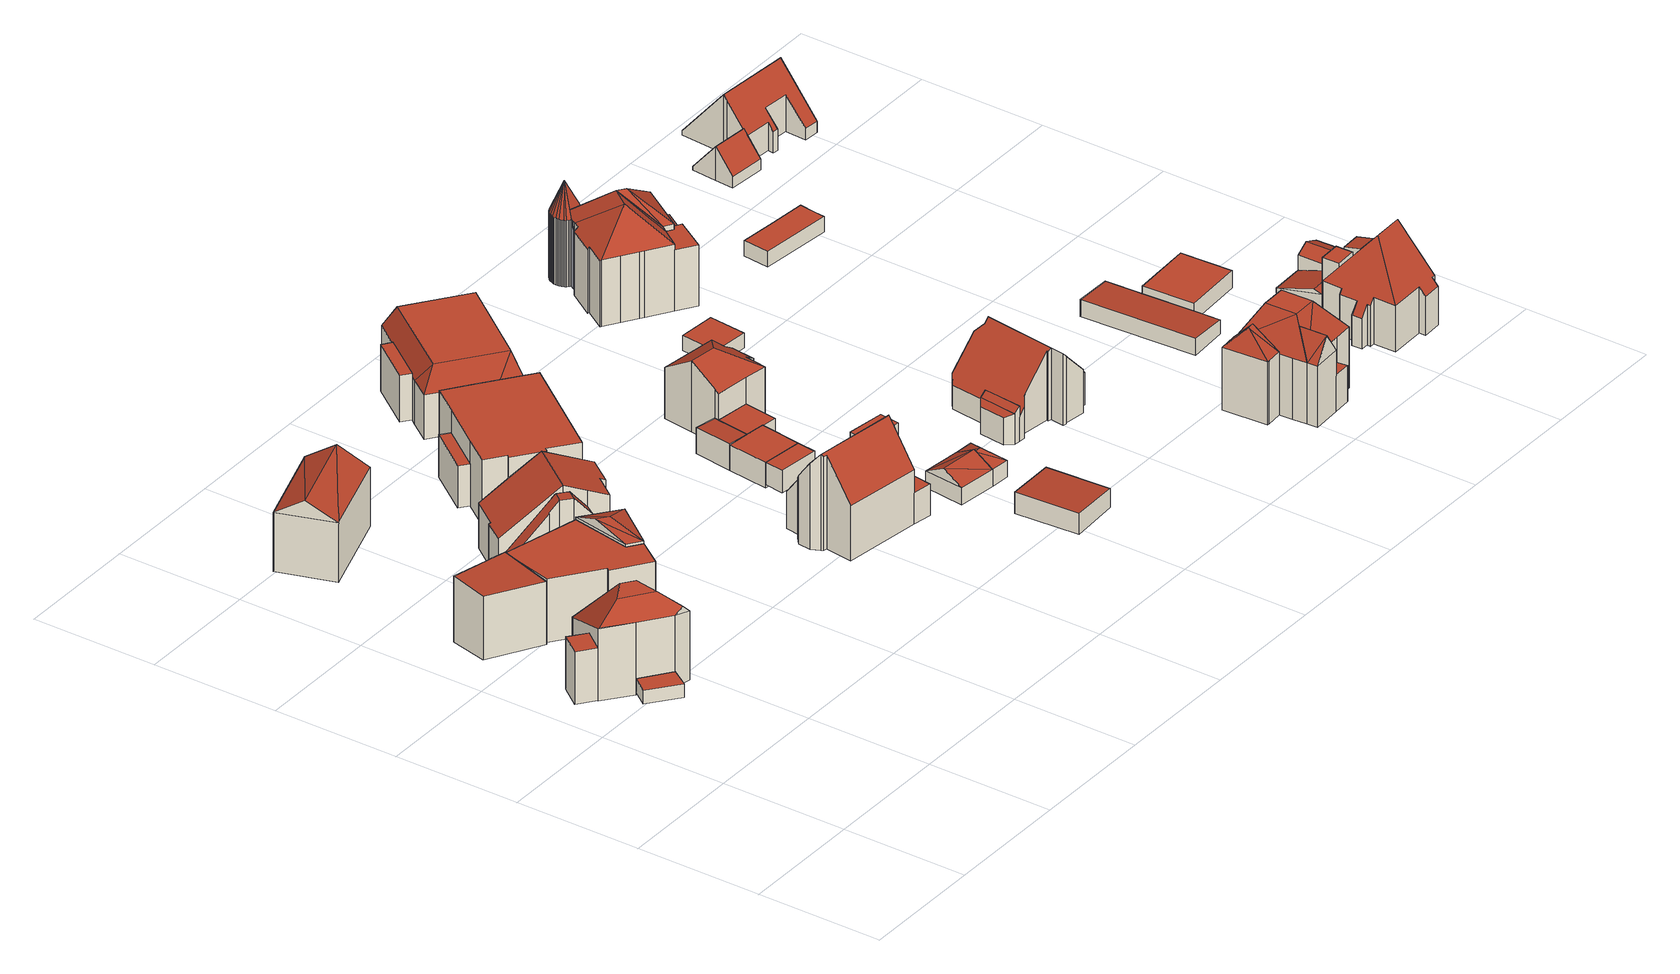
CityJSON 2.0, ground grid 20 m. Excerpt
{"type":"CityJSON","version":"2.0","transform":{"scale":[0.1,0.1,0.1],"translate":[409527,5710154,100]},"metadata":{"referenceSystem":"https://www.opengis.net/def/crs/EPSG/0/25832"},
"CityObjects":{
"building1":{"type":"Building","attributes":{"Gemeindeschluessel":"05978036","Geometrietyp2DReferenz":"3000","function":"31001_2460","roofType":"1000","measuredHeight":2.14},"geometry":[{"type":"MultiSurface","lod":"2","boundaries":[[[0,1,2,3]],[[1,4,5,2]],[[4,6,7,5]],[[6,0,3,7]],[[6,4,1,0]],[[3,2,5,7]]],"semantics":{"surfaces":[{"type":"WallSurface"},{"type":"RoofSurface"},{"type":"GroundSurface"}],"values":[0,0,0,0,1,2]}}]},
"building2":{"type":"Building","attributes":{"Gemeindeschluessel":"05978036","Geometrietyp2DReferenz":"3000","function":"31001_1000"},"children":["building2-1","building2-2"]},
"building2-1":{"type":"BuildingPart","attributes":{"roofType":"5000","measuredHeight":14.61},"parents":["building2"],"geometry":[{"type":"MultiSurface","lod":"2","boundaries":[[[8,9,10,11]],[[9,12,13,10]],[[12,14,15,13]],[[16,17,18,19]],[[17,20,21,18]],[[20,22,23,21]],[[22,24,25,23]],[[24,26,27,25]],[[26,28,29,27]],[[28,30,31,29]],[[30,32,33,31]],[[32,8,11,33]],[[9,34,35,36,37,12]],[[38,39,16,14,37,36]],[[40,41,26,24,22,20,17,39,38]],[[30,28,41,40,35,34,8,32]],[[35,40,38,36]],[[28,26,41]],[[9,8,34]],[[14,12,37]],[[17,16,39]],[[11,10,13,15,42,43,19,18,21,23,25,27,29,31,33]],[[16,19,43,44,45,42,15,14]],[[44,43,42,45]]],"semantics":{"surfaces":[{"type":"WallSurface"},{"type":"RoofSurface"},{"type":"GroundSurface"},{"type":"ClosureSurface"}],"values":[0,0,0,0,0,0,0,0,0,0,0,0,1,1,1,1,1,0,0,0,0,2,0,3]}}]},
"building2-2":{"type":"BuildingPart","attributes":{"roofType":"1000","measuredHeight":8.32},"parents":["building2"],"geometry":[{"type":"MultiSurface","lod":"2","boundaries":[[[46,47,48,49]],[[47,44,43,48]],[[45,46,49,42]],[[45,44,47,46]],[[49,48,43,42]],[[42,43,44,45]]],"semantics":{"surfaces":[{"type":"WallSurface"},{"type":"RoofSurface"},{"type":"GroundSurface"},{"type":"ClosureSurface"}],"values":[0,0,0,1,2,3]}}]},
"building3":{"type":"Building","attributes":{"Gemeindeschluessel":"05978036","Geometrietyp2DReferenz":"3000","function":"31001_2000","roofType":"2100","measuredHeight":10.7},"geometry":[{"type":"MultiSurface","lod":"2","boundaries":[[[50,51,52,53]],[[51,54,55,52]],[[54,56,57,55]],[[56,58,59,57]],[[58,60,61,59]],[[60,50,53,61]],[[60,58,56,54,51,50]],[[53,52,55,57,59,61]]],"semantics":{"surfaces":[{"type":"WallSurface"},{"type":"RoofSurface"},{"type":"GroundSurface"}],"values":[0,0,0,0,0,0,1,2]}}]},
"building4":{"type":"Building","attributes":{"Gemeindeschluessel":"05978036","Geometrietyp2DReferenz":"3000","function":"31001_1100","roofType":"1000","measuredHeight":10.21},"geometry":[{"type":"MultiSurface","lod":"2","boundaries":[[[62,63,64,65]],[[63,66,67,64]],[[66,68,69,67]],[[68,70,71,69]],[[70,72,73,71]],[[72,74,75,73]],[[74,76,77,75]],[[76,62,65,77]],[[76,74,72,70,68,66,63,62]],[[65,64,67,69,71,73,75,77]]],"semantics":{"surfaces":[{"type":"WallSurface"},{"type":"RoofSurface"},{"type":"GroundSurface"}],"values":[0,0,0,0,0,0,0,0,1,2]}}]},
"building5":{"type":"Building","attributes":{"Gemeindeschluessel":"05978036","Geometrietyp2DReferenz":"3000","function":"31001_1100","roofType":"5000","measuredHeight":12.04},"geometry":[{"type":"MultiSurface","lod":"2","boundaries":[[[78,79,80,81]],[[79,82,83,80]],[[82,84,85,83]],[[84,78,81,85]],[[82,79,86]],[[78,84,87]],[[78,86,79]],[[86,78,87]],[[87,82,86]],[[82,87,84]],[[81,80,83,85]]],"semantics":{"surfaces":[{"type":"WallSurface"},{"type":"RoofSurface"},{"type":"GroundSurface"}],"values":[0,0,0,0,1,0,1,1,1,1,2]}}]},
"building6":{"type":"Building","attributes":{"Gemeindeschluessel":"05978036","Geometrietyp2DReferenz":"3000","function":"31001_1000","roofType":"5000","measuredHeight":12.31},"geometry":[{"type":"MultiSurface","lod":"2","boundaries":[[[88,89,90,91]],[[89,92,93,90]],[[92,94,95,93]],[[94,96,97,95]],[[96,88,91,97]],[[98,94,92]],[[98,96,94]],[[96,98,99]],[[89,99,98]],[[99,89,88]],[[88,96,99]],[[92,89,98]],[[91,90,93,95,97]]],"semantics":{"surfaces":[{"type":"WallSurface"},{"type":"RoofSurface"},{"type":"GroundSurface"}],"values":[0,0,0,0,0,1,1,1,1,1,0,0,2]}}]},
"building7":{"type":"Building","attributes":{"Gemeindeschluessel":"05978036","Geometrietyp2DReferenz":"3000","function":"31001_1000"},"children":["building7-1","building7-2"]},
"building7-1":{"type":"BuildingPart","attributes":{"roofType":"3100","measuredHeight":13.82},"parents":["building7"],"geometry":[{"type":"MultiSurface","lod":"2","boundaries":[[[100,101,102,103]],[[101,104,105,102]],[[104,106,107,105]],[[106,108,109,107]],[[108,110,111,109]],[[110,112,113,111]],[[112,114,115,113]],[[114,116,117,118,115]],[[119,120,121,122,123]],[[120,100,103,121]],[[124,116,114,112,110,108,106]],[[106,104,101,100,120,119,124]],[[103,102,105,107,109,111,113,115,118,125,126,127,122,121]],[[128,129,117,116,124]],[[126,125,129,128]],[[125,118,117,129]],[[119,123,130,128,124]],[[123,122,127,130]],[[130,127,126,128]]],"semantics":{"surfaces":[{"type":"WallSurface"},{"type":"RoofSurface"},{"type":"GroundSurface"},{"type":"ClosureSurface"}],"values":[0,0,0,0,0,0,0,0,0,0,1,1,2,0,3,3,0,3,3]}}]},
"building7-2":{"type":"BuildingPart","attributes":{"roofType":"9999","measuredHeight":12.79},"parents":["building7"],"geometry":[{"type":"MultiSurface","lod":"2","boundaries":[[[117,131,132,118]],[[131,133,134,132]],[[133,135,136,134]],[[135,137,138,136]],[[137,139,140,138]],[[139,141,142,140]],[[141,123,122,142]],[[133,131,117,129]],[[130,123,141,139,137,135]],[[129,128,130,135,133]],[[118,132,134,136,138,140,142,122,127,126,125]],[[127,122,123,130]],[[129,125,126,128]],[[128,126,127,130]],[[125,129,117,118]]],"semantics":{"surfaces":[{"type":"WallSurface"},{"type":"RoofSurface"},{"type":"GroundSurface"},{"type":"ClosureSurface"}],"values":[0,0,0,0,0,0,0,1,1,1,2,3,3,3,3]}}]},
"building8":{"type":"Building","attributes":{"Gemeindeschluessel":"05978036","Geometrietyp2DReferenz":"3000","function":"31001_1000"},"children":["building8-1","building8-2"]},
"building8-1":{"type":"BuildingPart","attributes":{"roofType":"1000","measuredHeight":10.52},"parents":["building8"],"geometry":[{"type":"MultiSurface","lod":"2","boundaries":[[[143,144,145,146,147]],[[144,148,149,145]],[[148,150,151,149]],[[150,152,153,151]],[[152,154,155,153]],[[154,156,157,155]],[[156,158,159,157]],[[158,160,161,159]],[[160,162,163,161]],[[162,164,165,166,163]],[[162,160,158,156,154,152,150,148,144,143,164]],[[166,146,145,149,151,153,155,157,159,161,163]],[[147,165,164,143]],[[147,146,166,165]]],"semantics":{"surfaces":[{"type":"WallSurface"},{"type":"RoofSurface"},{"type":"GroundSurface"},{"type":"ClosureSurface"}],"values":[0,0,0,0,0,0,0,0,0,0,1,2,0,3]}}]},
"building8-2":{"type":"BuildingPart","attributes":{"roofType":"1000","measuredHeight":6.79},"parents":["building8"],"geometry":[{"type":"MultiSurface","lod":"2","boundaries":[[[167,168,169,170]],[[168,147,146,169]],[[165,167,170,166]],[[165,147,168,167]],[[170,169,146,166]],[[166,146,147,165]]],"semantics":{"surfaces":[{"type":"WallSurface"},{"type":"RoofSurface"},{"type":"GroundSurface"},{"type":"ClosureSurface"}],"values":[0,0,0,1,2,3]}}]},
"building9":{"type":"Building","attributes":{"Gemeindeschluessel":"05978036","Geometrietyp2DReferenz":"3000","function":"31001_1000"},"children":["building9-1","building9-2"]},
"building9-1":{"type":"BuildingPart","attributes":{"roofType":"1000","measuredHeight":5.03},"parents":["building9"],"geometry":[{"type":"MultiSurface","lod":"2","boundaries":[[[171,172,173,174]],[[172,175,176,173]],[[175,177,178,176]],[[177,175,172,171,179]],[[174,173,176,178,180]],[[174,180,179,171]],[[180,178,177,179]]],"semantics":{"surfaces":[{"type":"WallSurface"},{"type":"RoofSurface"},{"type":"GroundSurface"},{"type":"ClosureSurface"}],"values":[0,0,0,1,2,3,3]}}]},
"building9-2":{"type":"BuildingPart","attributes":{"roofType":"3100","measuredHeight":15.46},"parents":["building9"],"geometry":[{"type":"MultiSurface","lod":"2","boundaries":[[[181,182,183,184]],[[182,185,186,183]],[[185,187,188,186]],[[187,189,190,188]],[[189,191,192,190]],[[191,193,194,192]],[[193,195,196,194]],[[195,197,198,196]],[[197,199,171,174,198]],[[200,201,202,178,177]],[[201,181,184,202]],[[203,199,197,195,193,191,189,187,185]],[[185,182,181,201,200,203]],[[184,183,186,188,190,192,194,196,198,174,180,178,202]],[[179,171,199,203]],[[180,174,171,179]],[[200,177,179,203]],[[180,179,177,178]]],"semantics":{"surfaces":[{"type":"WallSurface"},{"type":"RoofSurface"},{"type":"GroundSurface"},{"type":"ClosureSurface"}],"values":[0,0,0,0,0,0,0,0,0,0,0,1,1,2,0,3,0,3]}}]},
"building10":{"type":"Building","attributes":{"Gemeindeschluessel":"05978036","Geometrietyp2DReferenz":"3000","function":"31001_2460","roofType":"1000","measuredHeight":3.65},"geometry":[{"type":"MultiSurface","lod":"2","boundaries":[[[204,205,206,207]],[[205,208,209,206]],[[208,210,211,209]],[[210,204,207,211]],[[210,208,205,204]],[[207,206,209,211]]],"semantics":{"surfaces":[{"type":"WallSurface"},{"type":"RoofSurface"},{"type":"GroundSurface"}],"values":[0,0,0,0,1,2]}}]},
"building11":{"type":"Building","attributes":{"Gemeindeschluessel":"05978036","Geometrietyp2DReferenz":"3000","function":"31001_2460","roofType":"2100","measuredHeight":3.46},"geometry":[{"type":"MultiSurface","lod":"2","boundaries":[[[212,213,214,215]],[[213,216,217,214]],[[216,218,219,217]],[[218,212,215,219]],[[218,216,213,212]],[[215,214,217,219]]],"semantics":{"surfaces":[{"type":"WallSurface"},{"type":"RoofSurface"},{"type":"GroundSurface"}],"values":[0,0,0,0,1,2]}}]},
"building12":{"type":"Building","attributes":{"Gemeindeschluessel":"05978036","Geometrietyp2DReferenz":"3000","function":"31001_2460","roofType":"3100","measuredHeight":4.51},"geometry":[{"type":"MultiSurface","lod":"2","boundaries":[[[220,221,222,223]],[[221,224,225,222]],[[224,226,227,225]],[[226,220,223,227]],[[224,221,228]],[[220,226,229]],[[228,220,229]],[[220,228,221]],[[224,229,226]],[[229,224,228]],[[223,222,225,227]]],"semantics":{"surfaces":[{"type":"WallSurface"},{"type":"RoofSurface"},{"type":"GroundSurface"}],"values":[0,0,0,0,0,0,1,1,1,1,2]}}]},
"building13":{"type":"Building","attributes":{"Gemeindeschluessel":"05978036","Geometrietyp2DReferenz":"3000","function":"31001_2460","roofType":"5000","measuredHeight":4.18},"geometry":[{"type":"MultiSurface","lod":"2","boundaries":[[[226,230,231,227]],[[230,232,233,231]],[[232,220,223,233]],[[220,226,227,223]],[[232,230,234]],[[226,220,235]],[[226,234,230]],[[234,226,235]],[[235,232,234]],[[232,235,220]],[[227,231,233,223]]],"semantics":{"surfaces":[{"type":"WallSurface"},{"type":"RoofSurface"},{"type":"GroundSurface"}],"values":[0,0,0,0,1,0,1,1,1,1,2]}}]},
"building14":{"type":"Building","attributes":{"Gemeindeschluessel":"05978036","Geometrietyp2DReferenz":"3000","function":"31001_1000"},"children":["building14-1","building14-2","building14-3","building14-4"]},
"building14-1":{"type":"BuildingPart","attributes":{"roofType":"1000","measuredHeight":4.06},"parents":["building14"],"geometry":[{"type":"MultiSurface","lod":"2","boundaries":[[[236,237,238,239]],[[237,240,241,238]],[[242,243,240,237,236]],[[239,238,241,244,245]],[[244,241,240,243]],[[245,244,243,242]],[[239,245,242,236]]],"semantics":{"surfaces":[{"type":"WallSurface"},{"type":"RoofSurface"},{"type":"GroundSurface"},{"type":"ClosureSurface"}],"values":[0,0,1,2,3,3,3]}}]},
"building14-2":{"type":"BuildingPart","attributes":{"roofType":"2100","measuredHeight":4.26},"parents":["building14"],"geometry":[{"type":"MultiSurface","lod":"2","boundaries":[[[246,247,248,249,250]],[[247,251,252,248]],[[251,247,246,253,243,242]],[[244,249,248,252,245]],[[250,253,246]],[[244,243,253,250,249]],[[243,244,245,242]],[[245,252,251,242]]],"semantics":{"surfaces":[{"type":"WallSurface"},{"type":"RoofSurface"},{"type":"GroundSurface"},{"type":"ClosureSurface"}],"values":[0,0,1,2,0,3,3,3]}}]},
"building14-3":{"type":"BuildingPart","attributes":{"roofType":"1000","measuredHeight":4.12},"parents":["building14"],"geometry":[{"type":"MultiSurface","lod":"2","boundaries":[[[205,250,249,254]],[[255,208,256,241,240]],[[208,205,254,256]],[[208,255,253,250,205]],[[254,249,244,241,256]],[[240,243,253,255]],[[240,241,244,243]],[[244,249,250,253,243]]],"semantics":{"surfaces":[{"type":"WallSurface"},{"type":"RoofSurface"},{"type":"GroundSurface"},{"type":"ClosureSurface"}],"values":[0,0,0,1,2,0,3,3]}}]},
"building14-4":{"type":"BuildingPart","attributes":{"roofType":"5000","measuredHeight":11.43},"parents":["building14"],"geometry":[{"type":"MultiSurface","lod":"2","boundaries":[[[257,258,259,252,251]],[[258,260,261,259]],[[260,262,263,261]],[[262,264,265,263]],[[264,266,267,265]],[[266,268,269,267]],[[268,270,271,269]],[[270,272,273,271]],[[272,274,236,239,273]],[[272,270,268,266,264,262,275]],[[262,260,258,275]],[[258,257,276,274,272,275]],[[252,259,261,263,265,267,269,271,273,239,245]],[[236,274,276,242]],[[242,245,239,236]],[[251,242,276,257]],[[245,242,251,252]]],"semantics":{"surfaces":[{"type":"WallSurface"},{"type":"RoofSurface"},{"type":"GroundSurface"},{"type":"ClosureSurface"}],"values":[0,0,0,0,0,0,0,0,0,1,1,1,2,0,3,0,3]}}]},
"building15":{"type":"Building","attributes":{"Gemeindeschluessel":"05978036","Geometrietyp2DReferenz":"3000","function":"31001_1000"},"children":["building15-1","building15-2"]},
"building15-1":{"type":"BuildingPart","attributes":{"roofType":"9999","measuredHeight":11.06},"parents":["building15"],"geometry":[{"type":"MultiSurface","lod":"2","boundaries":[[[277,278,279,280]],[[278,281,282,279]],[[283,284,285,286]],[[284,287,288,285]],[[287,289,290,288]],[[289,291,292,290]],[[291,293,294,292]],[[293,295,296,294]],[[295,297,298,296]],[[297,299,300,298]],[[299,301,302,300]],[[301,303,304,302]],[[303,305,306,304]],[[305,277,280,306]],[[284,283,281,278,307,308]],[[278,277,307]],[[291,289,287,284,308,309]],[[297,295,293,291,309]],[[299,297,309,310]],[[301,299,310]],[[277,305,303,310,307]],[[303,301,310]],[[310,309,308,307]],[[280,279,282,286,285,288,290,292,294,296,298,300,302,304,306]],[[283,286,282,281]]],"semantics":{"surfaces":[{"type":"WallSurface"},{"type":"RoofSurface"},{"type":"GroundSurface"},{"type":"ClosureSurface"}],"values":[0,0,0,0,0,0,0,0,0,0,0,0,0,0,1,1,1,1,1,1,1,1,1,2,3]}}]},
"building15-2":{"type":"BuildingPart","attributes":{"roofType":"1000","measuredHeight":7.56},"parents":["building15"],"geometry":[{"type":"MultiSurface","lod":"2","boundaries":[[[311,312,313,314]],[[312,315,283,286,313]],[[316,311,314,282,281]],[[316,315,312,311]],[[314,313,286,282]],[[281,283,315,316]],[[281,282,286,283]]],"semantics":{"surfaces":[{"type":"WallSurface"},{"type":"RoofSurface"},{"type":"GroundSurface"},{"type":"ClosureSurface"}],"values":[0,0,0,1,2,0,3]}}]},
"building16":{"type":"Building","attributes":{"Gemeindeschluessel":"05978036","Geometrietyp2DReferenz":"3000","function":"31001_2460","roofType":"9999","measuredHeight":3},"geometry":[{"type":"MultiSurface","lod":"2","boundaries":[[[317,318,319,320,321,322]],[[322,321,323,324]],[[321,320,325,323]],[[320,319,326,325]],[[319,318,327,326]],[[318,317,328,327]],[[317,322,324,328]],[[324,323,325,326,327,328]]],"semantics":{"surfaces":[{"type":"RoofSurface"},{"type":"WallSurface"},{"type":"GroundSurface"}],"values":[0,1,1,1,1,1,1,2]}}]},
"building17":{"type":"Building","attributes":{"Gemeindeschluessel":"05978036","Geometrietyp2DReferenz":"3000","function":"31001_1000"},"children":["building17-1","building17-2","building17-3"]},
"building17-1":{"type":"BuildingPart","attributes":{"roofType":"3100","measuredHeight":11.51},"parents":["building17"],"geometry":[{"type":"MultiSurface","lod":"2","boundaries":[[[329,330,331,332]],[[330,333,334,331]],[[335,336,337,338]],[[336,339,340,337]],[[339,341,342,340]],[[341,343,344,342]],[[343,345,346,344]],[[345,347,348,346]],[[347,349,350,348]],[[349,351,352,350]],[[351,353,354,352]],[[353,355,356,354]],[[355,357,358,356]],[[357,359,360,358]],[[359,361,362,360]],[[361,363,364,362]],[[363,365,366,364]],[[365,367,368,366]],[[367,369,370,368]],[[369,371,372,370]],[[371,373,374,372]],[[373,375,376,374]],[[375,377,378,376]],[[377,379,380,378]],[[379,381,382,380]],[[381,383,384,382]],[[383,385,386,384]],[[385,329,332,386]],[[381,379,377,375,373,371,369,367,365,363,361,359,357,355,353,351,349,347,345]],[[345,343,341,339,336,335,333,330,329,385,383,381]],[[332,331,334,338,337,340,342,344,346,348,350,352,354,356,358,360,362,364,366,368,370,372,374,376,378,380,382,384,386]],[[335,338,334,333]]],"semantics":{"surfaces":[{"type":"WallSurface"},{"type":"RoofSurface"},{"type":"GroundSurface"},{"type":"ClosureSurface"}],"values":[0,0,0,0,0,0,0,0,0,0,0,0,0,0,0,0,0,0,0,0,0,0,0,0,0,0,0,0,1,1,2,3]}}]},
"building17-2":{"type":"BuildingPart","attributes":{"roofType":"2100","measuredHeight":4.91},"parents":["building17"],"geometry":[{"type":"MultiSurface","lod":"2","boundaries":[[[387,388,389,390]],[[387,391,392,388]],[[391,393,394,392]],[[393,391,387,390]],[[389,388,392,394]],[[390,389,394,393]]],"semantics":{"surfaces":[{"type":"WallSurface"},{"type":"RoofSurface"},{"type":"GroundSurface"},{"type":"ClosureSurface"}],"values":[0,0,0,1,2,3]}}]},
"building17-3":{"type":"BuildingPart","attributes":{"roofType":"2100","measuredHeight":5.61},"parents":["building17"],"geometry":[{"type":"MultiSurface","lod":"2","boundaries":[[[395,390,389,334,333]],[[393,396,335,338,394]],[[396,393,390,395]],[[334,389,394,338]],[[393,394,389,390]],[[333,335,396,395]],[[333,334,338,335]]],"semantics":{"surfaces":[{"type":"WallSurface"},{"type":"RoofSurface"},{"type":"GroundSurface"},{"type":"ClosureSurface"}],"values":[0,0,1,2,3,0,3]}}]},
"building18":{"type":"Building","attributes":{"Gemeindeschluessel":"05978036","Geometrietyp2DReferenz":"3000","function":"31001_2460","roofType":"1000","measuredHeight":2.39},"geometry":[{"type":"MultiSurface","lod":"2","boundaries":[[[397,398,399,400]],[[398,401,402,399]],[[401,403,404,402]],[[403,397,400,404]],[[403,401,398,397]],[[400,399,402,404]]],"semantics":{"surfaces":[{"type":"WallSurface"},{"type":"RoofSurface"},{"type":"GroundSurface"}],"values":[0,0,0,0,1,2]}}]},
"building19":{"type":"Building","attributes":{"Gemeindeschluessel":"05978036","Geometrietyp2DReferenz":"3000","function":"31001_1000","roofType":"5000","measuredHeight":13.23},"geometry":[{"type":"MultiSurface","lod":"2","boundaries":[[[405,406,407,408]],[[406,409,410,407]],[[409,411,412,410]],[[411,413,414,412]],[[413,405,408,414]],[[409,415,411]],[[415,405,416]],[[409,406,405,415]],[[413,415,416]],[[415,413,411]],[[413,416,405]],[[408,407,410,412,414]]],"semantics":{"surfaces":[{"type":"WallSurface"},{"type":"RoofSurface"},{"type":"GroundSurface"}],"values":[0,0,0,0,0,1,1,1,1,1,0,2]}}]},
"building20":{"type":"Building","attributes":{"Gemeindeschluessel":"05978036","Geometrietyp2DReferenz":"3000","function":"31001_1000"},"children":["building20-1","building20-2","building20-3"]},
"building20-1":{"type":"BuildingPart","attributes":{"roofType":"1000","measuredHeight":5.8},"parents":["building20"],"geometry":[{"type":"MultiSurface","lod":"2","boundaries":[[[417,418,419,420]],[[418,421,422,419]],[[423,421,418,417]],[[420,419,422,424]],[[424,422,421,423]],[[420,424,423,417]]],"semantics":{"surfaces":[{"type":"WallSurface"},{"type":"RoofSurface"},{"type":"GroundSurface"},{"type":"ClosureSurface"}],"values":[0,0,1,2,3,3]}}]},
"building20-2":{"type":"BuildingPart","attributes":{"roofType":"5000","measuredHeight":13.59},"parents":["building20"],"geometry":[{"type":"MultiSurface","lod":"2","boundaries":[[[425,426,427,422,421]],[[426,428,429,427]],[[430,428,431]],[[428,432,431]],[[432,428,426]],[[431,425,430]],[[425,431,432]],[[425,432,426]],[[429,424,422,427]],[[428,430,423,424,429]],[[421,423,430,425]],[[421,422,424,423]]],"semantics":{"surfaces":[{"type":"WallSurface"},{"type":"RoofSurface"},{"type":"GroundSurface"},{"type":"ClosureSurface"}],"values":[0,0,1,1,1,1,1,0,2,3,0,3]}}]},
"building20-3":{"type":"BuildingPart","attributes":{"roofType":"9999","measuredHeight":14.83},"parents":["building20"],"geometry":[{"type":"MultiSurface","lod":"2","boundaries":[[[433,434,435,436]],[[434,437,417,420,435]],[[428,438,439,429]],[[438,440,408,439]],[[440,441,414,408]],[[441,442,443,414]],[[442,433,436,443]],[[444,442,445]],[[442,444,434,433]],[[428,444,446]],[[444,428,430,437,434]],[[441,446,447]],[[441,440,438,428,446]],[[442,447,445]],[[447,442,441]],[[447,446,444,445]],[[436,435,420,424,429,439,408,414,443]],[[423,417,437,430]],[[424,420,417,423]],[[429,424,423,430,428]]],"semantics":{"surfaces":[{"type":"WallSurface"},{"type":"RoofSurface"},{"type":"GroundSurface"},{"type":"ClosureSurface"}],"values":[0,0,0,0,0,0,0,1,1,1,1,1,1,1,1,1,2,0,3,3]}}]},
"building21":{"type":"Building","attributes":{"Gemeindeschluessel":"05978036","Geometrietyp2DReferenz":"3000","function":"31001_1100"},"children":["building21-1","building21-2","building21-3","building21-4","building21-5","building21-6"]},
"building21-1":{"type":"BuildingPart","attributes":{"roofType":"1000","measuredHeight":5.17},"parents":["building21"],"geometry":[{"type":"MultiSurface","lod":"2","boundaries":[[[448,449,450,451]],[[449,448,452,453]],[[454,455,451,450]],[[455,454,453,452]],[[451,455,452,448]],[[454,450,449,453]]],"semantics":{"surfaces":[{"type":"WallSurface"},{"type":"RoofSurface"},{"type":"GroundSurface"},{"type":"ClosureSurface"}],"values":[0,1,2,3,3,3]}}]},
"building21-2":{"type":"BuildingPart","attributes":{"roofType":"1000","measuredHeight":6.38},"parents":["building21"],"geometry":[{"type":"MultiSurface","lod":"2","boundaries":[[[456,457,458,459]],[[457,460,461,458]],[[460,462,463,461]],[[462,464,465,463]],[[464,466,448,451,465]],[[466,464,462,460,457,456,467,468]],[[455,469,459,458,461,463,465,451]],[[469,455,452,468,467]],[[459,469,467,456]],[[452,448,466,468]],[[452,455,451,448]]],"semantics":{"surfaces":[{"type":"WallSurface"},{"type":"RoofSurface"},{"type":"GroundSurface"},{"type":"ClosureSurface"}],"values":[0,0,0,0,0,1,2,3,3,0,3]}}]},
"building21-3":{"type":"BuildingPart","attributes":{"roofType":"4000","measuredHeight":15.6},"parents":["building21"],"geometry":[{"type":"MultiSurface","lod":"2","boundaries":[[[470,471,472,473]],[[471,474,475,472]],[[474,476,477,475]],[[476,478,479,477]],[[478,480,481,479]],[[480,482,483,481]],[[482,484,485,483]],[[484,486,487,485]],[[486,488,489,487]],[[488,490,491,489]],[[490,492,493,491]],[[492,494,495,493]],[[494,496,497,495]],[[496,498,499,497]],[[498,500,501,499]],[[500,502,503,501]],[[502,504,505,503]],[[504,506,507,505]],[[506,508,509,507]],[[508,510,511,509]],[[510,512,513,511]],[[512,514,515,513]],[[514,516,517,515]],[[516,518,519,517]],[[518,520,521,519]],[[520,522,523,521]],[[522,524,525,523]],[[524,526,527,525]],[[526,528,529,527]],[[528,530,531,529]],[[530,532,533,531]],[[532,534,535,533]],[[534,536,537,535]],[[536,538,539,537]],[[538,540,541,539]],[[540,542,543,541]],[[542,544,545,543]],[[544,546,547,545]],[[546,548,549,547]],[[548,550,551,549]],[[550,552,553,551]],[[552,554,555,553]],[[554,556,458,555]],[[556,557,459,458]],[[558,559,560,561]],[[559,562,563,560]],[[562,564,565,563]],[[564,566,567,565]],[[566,568,569,567]],[[568,470,473,569]],[[474,471,470,568,570]],[[478,476,474,570]],[[484,482,480,478,570]],[[488,486,484,570]],[[492,490,488,570]],[[498,496,494,492,570]],[[502,500,498,570]],[[508,506,504,502,570]],[[512,510,508,570]],[[516,514,512,570]],[[522,520,518,516,570]],[[526,524,522,570]],[[530,528,526,570]],[[534,532,530,570]],[[536,534,570]],[[540,538,536,570]],[[546,544,542,540,570]],[[550,548,546,570]],[[554,571,557,556,554,552,550,570]],[[572,554,570]],[[558,572,570]],[[564,562,559,558,573,558,570]],[[568,566,564,570]],[[473,472,475,477,479,481,483,485,487,489,491,493,495,497,499,501,503,505,507,509,511,513,515,517,519,521,523,525,527,529,531,533,535,537,539,541,543,545,547,549,551,553,555,458,459,555,574,561,575,561,560,563,565,567,569]],[[459,557,571]],[[555,459,571,554]],[[554,572,574,555]],[[561,574,572,558]],[[558,573,575,561]]],"semantics":{"surfaces":[{"type":"WallSurface"},{"type":"RoofSurface"},{"type":"GroundSurface"},{"type":"ClosureSurface"}],"values":[0,0,0,0,0,0,0,0,0,0,0,0,0,0,0,0,0,0,0,0,0,0,0,0,0,0,0,0,0,0,0,0,0,0,0,0,0,0,0,0,0,0,0,0,0,0,0,0,0,0,1,1,1,1,1,1,1,1,1,1,1,1,1,1,1,1,1,1,1,1,1,1,1,2,0,3,3,3,3]}}]},
"building21-4":{"type":"BuildingPart","attributes":{"roofType":"1000","measuredHeight":9.78},"parents":["building21"],"geometry":[{"type":"MultiSurface","lod":"2","boundaries":[[[576,577,578,579]],[[580,576,579,450,449]],[[580,581,582,583,584,577,576]],[[579,578,585,586,587,454,450]],[[586,585,584,583]],[[585,578,577,584]],[[587,586,583,582]],[[587,582,581,453,454]],[[449,453,581,580]],[[449,450,454,453]]],"semantics":{"surfaces":[{"type":"WallSurface"},{"type":"RoofSurface"},{"type":"GroundSurface"},{"type":"ClosureSurface"}],"values":[0,0,1,2,3,3,3,3,0,3]}}]},
"building21-5":{"type":"BuildingPart","attributes":{"roofType":"3200","measuredHeight":15.67},"parents":["building21"],"geometry":[{"type":"MultiSurface","lod":"2","boundaries":[[[588,589,590,591]],[[589,592,593,590]],[[592,594,595,593]],[[594,596,573,575,595]],[[597,598,599,578,577]],[[598,600,601,599]],[[600,602,603,601]],[[602,604,605,603]],[[604,606,607,605]],[[606,608,609,607]],[[608,588,591,609]],[[604,602,600,598,597,610]],[[611,572,612]],[[613,611,612]],[[597,613,612,610]],[[572,596,594,610,612]],[[594,592,589,588,608,606,604,610]],[[591,590,593,595,575,561,574,586,585,578,599,601,603,605,607,609]],[[572,558,573,596]],[[572,574,561,558]],[[558,561,575,573]],[[572,611,583,586,574]],[[613,584,583,611]],[[584,585,586,583]],[[577,584,613,597]],[[585,584,577,578]]],"semantics":{"surfaces":[{"type":"WallSurface"},{"type":"RoofSurface"},{"type":"GroundSurface"},{"type":"ClosureSurface"}],"values":[0,0,0,0,0,0,0,0,0,0,0,1,1,1,1,1,1,2,0,3,3,3,0,3,0,3]}}]},
"building21-6":{"type":"BuildingPart","attributes":{"roofType":"3200","measuredHeight":15.67},"parents":["building21"],"geometry":[{"type":"MultiSurface","lod":"2","boundaries":[[[614,615,616]],[[572,611,612]],[[615,612,616]],[[612,615,554,572]],[[611,616,612]],[[616,611,614]],[[574,555,459,469,455,454,587,586]],[[571,554,615,467,456]],[[467,469,459,571,456]],[[459,555,554,571]],[[555,574,572,554]],[[453,452,468,467,615,614,582,581]],[[454,455,452,453]],[[455,469,467,468,452]],[[582,587,454,453,581]],[[583,582,614,611]],[[583,586,587,582]],[[611,572,574,586,583]]],"semantics":{"surfaces":[{"type":"RoofSurface"},{"type":"GroundSurface"},{"type":"WallSurface"},{"type":"ClosureSurface"}],"values":[0,0,0,0,0,0,1,2,3,3,3,2,3,3,3,2,3,3]}}]},
"building22":{"type":"Building","attributes":{"Gemeindeschluessel":"05978036","Geometrietyp2DReferenz":"3000","function":"31001_2460","roofType":"1000","measuredHeight":5.45},"geometry":[{"type":"MultiSurface","lod":"2","boundaries":[[[617,618,619,443]],[[618,620,621,619]],[[620,622,436,621]],[[622,617,443,436]],[[622,620,618,617]],[[443,619,621,436]]],"semantics":{"surfaces":[{"type":"WallSurface"},{"type":"RoofSurface"},{"type":"GroundSurface"}],"values":[0,0,0,0,1,2]}}]},
"building23":{"type":"Building","attributes":{"Gemeindeschluessel":"05978036","Geometrietyp2DReferenz":"3000","function":"31001_2460","roofType":"2100","measuredHeight":2.7},"geometry":[{"type":"MultiSurface","lod":"2","boundaries":[[[623,624,625,626]],[[624,627,628,625]],[[627,629,630,628]],[[629,631,632,630]],[[631,633,634,632]],[[633,623,626,634]],[[633,631,629,627,624,623]],[[626,625,628,630,632,634]]],"semantics":{"surfaces":[{"type":"WallSurface"},{"type":"RoofSurface"},{"type":"GroundSurface"}],"values":[0,0,0,0,0,0,1,2]}}]},
"building24":{"type":"Building","attributes":{"Gemeindeschluessel":"05978036","Geometrietyp2DReferenz":"3000","function":"31001_1000","roofType":"5000","measuredHeight":14.2},"geometry":[{"type":"MultiSurface","lod":"2","boundaries":[[[635,636,637,638]],[[636,639,640,637]],[[639,641,642,640]],[[641,643,644,642]],[[643,645,646,644]],[[645,647,648,646]],[[647,649,650,648]],[[649,651,652,650]],[[651,653,654,652]],[[653,655,656,654]],[[655,657,658,656]],[[657,659,660,658]],[[659,661,662,660]],[[661,663,664,662]],[[663,665,666,664]],[[665,667,668,666]],[[667,669,670,668]],[[669,671,672,670]],[[671,635,638,672]],[[667,665,663,661,659,657,655,653,651,649,673]],[[649,647,645,643,641,639,636,673]],[[636,635,671,669,667,673]],[[638,637,640,642,644,646,648,650,652,654,656,658,660,662,664,666,668,670,672]]],"semantics":{"surfaces":[{"type":"WallSurface"},{"type":"RoofSurface"},{"type":"GroundSurface"}],"values":[0,0,0,0,0,0,0,0,0,0,0,0,0,0,0,0,0,0,0,1,1,1,2]}}]},
"building25":{"type":"Building","attributes":{"Gemeindeschluessel":"05978036","Geometrietyp2DReferenz":"3000","function":"31001_2460","roofType":"1000","measuredHeight":2.47},"geometry":[{"type":"MultiSurface","lod":"2","boundaries":[[[674,675,676,677]],[[675,678,679,676]],[[678,680,681,679]],[[680,682,683,681]],[[682,684,685,683]],[[684,674,677,685]],[[684,682,680,678,675,674]],[[677,676,679,681,683,685]]],"semantics":{"surfaces":[{"type":"WallSurface"},{"type":"RoofSurface"},{"type":"GroundSurface"}],"values":[0,0,0,0,0,0,1,2]}}]},
"building26":{"type":"Building","attributes":{"Gemeindeschluessel":"05978036","Geometrietyp2DReferenz":"3000","function":"31001_2460","roofType":"1000","measuredHeight":2.73},"geometry":[{"type":"MultiSurface","lod":"2","boundaries":[[[686,687,688,689]],[[687,690,691,688]],[[690,692,693,691]],[[692,686,689,693]],[[692,690,687,686]],[[689,688,691,693]]],"semantics":{"surfaces":[{"type":"WallSurface"},{"type":"RoofSurface"},{"type":"GroundSurface"}],"values":[0,0,0,0,1,2]}}]},
"building27":{"type":"Building","attributes":{"Gemeindeschluessel":"05978036","Geometrietyp2DReferenz":"3000","function":"31001_9998","roofType":"1000","measuredHeight":7.45},"geometry":[{"type":"MultiSurface","lod":"2","boundaries":[[[694,695,696,697]],[[695,698,699,696]],[[698,700,701,699]],[[700,694,697,701]],[[700,698,695,694]],[[697,696,699,701]]],"semantics":{"surfaces":[{"type":"WallSurface"},{"type":"RoofSurface"},{"type":"GroundSurface"}],"values":[0,0,0,0,1,2]}}]},
"building28":{"type":"Building","attributes":{"Gemeindeschluessel":"05978036","Geometrietyp2DReferenz":"3000","function":"31001_9998","roofType":"5000","measuredHeight":2.71},"geometry":[{"type":"MultiSurface","lod":"2","boundaries":[[[702,703,704,705]],[[703,706,707,704]],[[706,708,709,707]],[[708,710,711,709]],[[710,702,705,711]],[[712,706,703,713]],[[710,708,712,713,702]],[[703,702,713]],[[708,706,712]],[[705,704,707,709,711]]],"semantics":{"surfaces":[{"type":"WallSurface"},{"type":"RoofSurface"},{"type":"GroundSurface"}],"values":[0,0,0,0,0,1,1,0,0,2]}}]},
"building29":{"type":"Building","attributes":{"Gemeindeschluessel":"05978036","Geometrietyp2DReferenz":"3000","function":"31001_9998","roofType":"2100","measuredHeight":6.79},"geometry":[{"type":"MultiSurface","lod":"2","boundaries":[[[714,715,716,717]],[[715,718,719,716]],[[718,720,721,719]],[[720,714,717,721]],[[720,718,715,714]],[[717,716,719,721]]],"semantics":{"surfaces":[{"type":"WallSurface"},{"type":"RoofSurface"},{"type":"GroundSurface"}],"values":[0,0,0,0,1,2]}}]},
"building30":{"type":"Building","attributes":{"Gemeindeschluessel":"05978036","Geometrietyp2DReferenz":"3000","function":"31001_1000","roofType":"5000","measuredHeight":3.78},"geometry":[{"type":"MultiSurface","lod":"2","boundaries":[[[722,723,724,725]],[[723,726,727,724]],[[726,728,729,727]],[[728,730,731,729]],[[730,732,733,731]],[[732,722,725,733]],[[722,734,735,736,723]],[[734,732,730,728,735]],[[726,736,735,728]],[[723,736,726]],[[732,734,722]],[[725,724,727,729,731,733]]],"semantics":{"surfaces":[{"type":"WallSurface"},{"type":"RoofSurface"},{"type":"GroundSurface"}],"values":[0,0,0,0,0,0,1,1,0,0,0,2]}}]},
"building31":{"type":"Building","attributes":{"Gemeindeschluessel":"05978036","Geometrietyp2DReferenz":"3000","function":"31001_1000"},"children":["building31-1","building31-2"]},
"building31-1":{"type":"BuildingPart","attributes":{"roofType":"3100","measuredHeight":9.44},"parents":["building31"],"geometry":[{"type":"MultiSurface","lod":"2","boundaries":[[[737,738,739,740]],[[738,741,742,739]],[[741,743,744,742]],[[743,745,746,744]],[[745,747,748,746]],[[747,749,750,748]],[[749,751,752,750]],[[751,753,754,752]],[[753,755,756,754]],[[755,757,758,756]],[[757,759,760,758]],[[759,761,762,760]],[[763,764,765]],[[763,766,767,764]],[[766,768,769,767]],[[768,770,771,769]],[[770,737,740,771]],[[766,763,772,773,761,759,757,755,753,751,749,747,745]],[[745,743,741,738,737,770,768,766]],[[740,739,742,744,746,748,750,752,754,756,758,760,762,774,764,767,769,771]],[[765,772,763]],[[764,774,773,772,765]],[[774,762,761,773]]],"semantics":{"surfaces":[{"type":"WallSurface"},{"type":"RoofSurface"},{"type":"GroundSurface"},{"type":"ClosureSurface"}],"values":[0,0,0,0,0,0,0,0,0,0,0,0,0,0,0,0,0,1,1,2,0,3,3]}}]},
"building31-2":{"type":"BuildingPart","attributes":{"roofType":"3100","measuredHeight":5.49},"parents":["building31"],"geometry":[{"type":"MultiSurface","lod":"2","boundaries":[[[775,765,764,776]],[[777,762,761]],[[777,778,779,762]],[[778,780,781,779]],[[780,782,783,781]],[[782,784,785,783]],[[784,786,787,785]],[[786,775,776,787]],[[782,780,778,777,788]],[[788,772,765,775,786,784,782]],[[776,764,774,762,779,781,783,785,787]],[[773,772,788]],[[774,764,765,772,773]],[[777,761,773,788]],[[774,773,761,762]]],"semantics":{"surfaces":[{"type":"WallSurface"},{"type":"RoofSurface"},{"type":"GroundSurface"},{"type":"ClosureSurface"}],"values":[0,0,0,0,0,0,0,0,1,1,2,0,3,0,3]}}]}
},
"vertices":[
[54,370,69],[73,395,69],[73,395,47],[54,370,47],[118,362,69],[118,362,47],[100,334,69],[100,334,47],
[145,357,154],[118,362,159],[118,362,43],[145,357,43],[73,395,159],[73,395,43],[31,428,158],[31,428,43],[101,520,106],[103,522,104],[103,522,43],[101,520,43],[122,508,104],[122,508,43],[123,509,102],[123,509,43],[177,469,102],[177,469,43],[166,455,126],[166,455,43],[189,438,123],[189,438,43],[157,395,148],[157,395,43],[161,376,141],[161,376,43],[133,359,167],[116,391,188],[70,424,188],[32,426,160],[102,443,189],[102,521,106],[121,429,189],[187,440,126],[32,429,43],[56,461,43],[56,461,127],[32,429,127],
[5,449,127],[30,481,127],[30,481,43],[5,449,43],
[34,621,138],[48,679,142],[48,679,36],[34,621,36],[106,665,142],[106,665,36],[114,663,142],[114,663,36],[137,657,142],[137,657,36],[115,573,137],[115,573,36],
[115,573,141],[137,657,141],[137,657,39],[115,573,39],[260,627,141],[260,627,39],[243,532,141],[243,532,39],[264,517,141],[264,517,39],[236,478,141],[236,478,39],[181,517,141],[181,517,39],[184,521,141],[184,521,39],
[260,627,145],[315,585,145],[315,585,38],[260,627,38],[264,517,145],[264,517,38],[243,532,145],[243,532,38],[270,577,159],[253,590,159],
[85,1004,105],[224,1050,105],[224,1050,10],[85,1004,10],[253,962,105],[253,962,10],[115,917,105],[115,917,10],[114,916,105],[114,916,10],[238,1007,133],[99,961,133],
[234,749,105],[265,791,105],[265,791,32],[234,749,32],[302,764,139],[302,764,32],[337,738,170],[337,738,32],[397,693,138],[397,693,32],[369,654,138],[369,654,32],[362,659,142],[362,659,32],[336,624,142],[336,624,32],[311,643,155],[311,643,129],[311,643,32],[208,719,103],[232,751,103],[232,751,32],[208,719,32],[208,719,69],[283,664,170],[290,658,32],[283,664,32],[274,670,32],[283,664,159],[290,658,159],[274,670,160],
[300,627,129],[300,627,32],[279,643,159],[279,643,32],[262,655,160],[262,655,32],[250,664,143],[250,664,32],[248,662,143],[248,662,32],[195,701,69],[195,701,32],
[400,932,132],[430,973,132],[430,973,27],[400,932,27],[400,932,95],[467,946,132],[467,946,27],[545,888,132],[545,888,27],[435,740,132],[435,740,27],[394,771,132],[394,771,27],[390,767,132],[390,767,27],[347,799,132],[347,799,27],[350,803,132],[350,803,27],[321,825,132],[321,825,27],[351,866,132],[351,866,95],[351,866,27],
[337,877,95],[386,943,95],[386,943,27],[337,877,27],
[645,399,96],[677,395,96],[677,395,46],[645,399,46],[667,327,96],[667,327,46],[636,332,96],[636,332,46],[643,379,96],[643,379,46],
[517,393,196],[512,394,196],[512,394,46],[517,393,46],[510,397,200],[510,397,46],[503,410,185],[503,410,46],[506,431,156],[506,431,46],[517,441,142],[517,441,46],[524,440,142],[524,440,46],[528,467,105],[528,467,46],[652,450,105],[652,450,46],[645,399,173],[636,332,133],[511,349,134],[511,349,46],[643,379,200],
[601,526,79],[605,556,79],[605,556,43],[601,526,43],[670,548,79],[670,548,43],[666,518,79],[666,518,43],
[720,225,93],[801,230,89],[801,230,59],[720,225,59],[807,128,89],[807,128,59],[727,123,93],[727,123,59],
[766,294,80],[704,301,80],[704,301,53],[766,294,53],[711,366,80],[711,366,53],[773,359,80],[773,359,53],[707,333,98],[770,327,98],
[803,356,80],[803,356,53],[796,291,80],[796,291,53],[782,325,95],[770,327,95],
[711,663,78],[704,610,78],[704,610,38],[711,663,38],[679,613,78],[679,613,38],[656,670,78],[649,617,78],[649,617,38],[656,670,38],
[613,621,80],[621,682,80],[621,682,38],[613,621,38],[613,621,79],[657,677,78],[657,677,38],[640,618,79],
[605,556,38],[679,613,79],[670,548,38],
[657,677,125],[662,719,152],[662,719,38],[669,768,120],[669,768,38],[762,756,120],[762,756,38],[758,732,120],[758,732,38],[773,730,111],[773,730,38],[768,691,111],[768,691,38],[753,693,120],[753,693,38],[748,658,120],[748,658,38],[711,663,120],[706,713,152],[656,670,120],
[469,1025,85],[492,1057,85],[492,1057,14],[469,1025,14],[499,1066,85],[499,1066,14],[548,1133,85],[578,1173,85],[578,1173,14],[548,1133,14],[599,1158,85],[599,1158,14],[605,1166,65],[605,1166,14],[661,1124,66],[661,1124,14],[678,1112,65],[678,1112,14],[672,1104,86],[672,1104,14],[693,1089,85],[693,1089,14],[605,971,85],[605,971,14],[583,941,85],[583,941,14],[555,961,87],[555,961,14],[506,998,85],[506,998,14],[490,1025,124],[580,1148,124],[670,1082,124],[578,959,124],
[485,1077,89],[534,1143,89],[534,1143,14],[485,1077,14],[548,1133,89],[499,1066,89],
[786,470,76],[793,469,76],[797,501,76],[790,502,76],[737,509,76],[733,477,76],[737,509,46],[733,477,46],[790,502,46],[797,501,46],[793,469,46],[786,470,46],
[897,334,115],[886,326,105],[886,326,55],[897,334,55],[876,327,94],[876,327,55],[884,389,93],[891,448,93],[891,448,55],[884,389,55],[902,457,104],[902,457,55],[945,451,151],[945,451,55],[954,440,162],[954,440,55],[961,439,170],[961,439,55],[973,438,157],[973,438,55],[984,446,146],[984,446,55],[1022,441,104],[1022,441,55],[1030,430,93],[1030,430,55],[1025,390,93],[1025,390,55],[1034,379,82],[1034,379,55],[1031,361,82],[1031,361,55],[1020,352,94],[1020,352,55],[1017,329,94],[1017,329,55],[1005,321,105],[1005,321,55],[1004,321,107],[1004,321,55],[1002,308,107],[1002,308,55],[995,309,115],[995,309,55],[985,298,125],[985,298,55],[949,303,164],[949,303,55],[949,301,164],[949,301,55],[943,302,170],[943,302,55],[946,324,170],[946,324,55],[941,325,166],[941,325,55],[942,328,166],[942,328,55],
[857,340,98],[857,340,55],[866,328,55],[866,328,104],[862,381,98],[862,381,55],[874,390,104],[874,390,55],
[876,327,112],[884,389,111],
[819,790,60],[825,849,60],[825,849,36],[819,790,36],[884,844,60],[884,844,36],[878,784,60],[878,784,36],
[1117,67,169],[1091,65,169],[1091,65,68],[1117,67,68],[1087,65,169],[1087,65,68],[1082,137,169],[1082,137,68],[1112,139,169],[1112,139,68],[1103,108,200],[1114,109,200],
[1196,27,126],[1198,11,126],[1198,11,68],[1196,27,68],[1169,9,126],[1169,9,68],[1168,26,126],[1168,26,68],
[1169,9,166],[1121,6,166],[1121,6,68],[1120,23,166],[1120,23,68],[1168,26,166],[1141,51,204],[1143,7,204],
[1224,78,166],[1227,29,166],[1227,29,68],[1224,78,68],[1196,27,166],[1118,45,166],[1118,45,68],[1117,67,166],[1112,139,166],[1219,146,166],[1219,146,68],[1188,62,216],[1186,112,216],[1148,60,216],[1146,111,216],
[1008,990,62],[992,967,62],[992,967,10],[1008,990,10],[994,999,62],[978,975,62],[978,975,10],[994,999,10],
[980,1066,74],[980,1067,74],[980,1067,10],[980,1066,10],[1045,1026,74],[1045,1026,10],[1018,984,74],[1018,984,10],[1008,991,74],[1008,991,10],[1008,990,74],[1021,1041,74],[994,999,74],[1021,1041,10],
[895,1098,116],[895,1100,116],[895,1100,10],[895,1098,10],[894,1102,117],[894,1102,10],[894,1104,116],[894,1104,10],[894,1107,117],[894,1107,10],[894,1110,116],[894,1110,10],[894,1111,116],[894,1111,10],[895,1113,117],[895,1113,10],[896,1116,116],[896,1116,10],[897,1118,117],[897,1118,10],[898,1120,116],[898,1120,10],[899,1122,117],[899,1122,10],[901,1123,116],[901,1123,10],[902,1124,116],[902,1124,10],[904,1126,117],[904,1126,10],[906,1127,116],[906,1127,10],[908,1128,117],[908,1128,10],[911,1129,116],[911,1129,10],[913,1129,116],[913,1129,10],[915,1129,117],[915,1129,10],[917,1130,116],[917,1130,10],[920,1129,117],[920,1129,10],[922,1129,116],[922,1129,10],[924,1129,117],[924,1129,10],[926,1128,116],[926,1128,10],[928,1127,116],[928,1127,10],[930,1126,117],[930,1126,10],[932,1124,116],[932,1124,10],[934,1123,117],[934,1123,10],[936,1121,116],[936,1121,10],[937,1119,117],[937,1119,10],[937,1118,116],[937,1118,10],[939,1115,117],[939,1115,10],[939,1113,117],[939,1113,10],[940,1111,116],[940,1111,10],[940,1108,117],[940,1108,10],[940,1106,116],[940,1106,10],[940,1104,116],[940,1104,10],[940,1102,117],[940,1102,10],[939,1100,116],[939,1100,10],[938,1098,117],[938,1098,10],[937,1095,116],[937,1095,10],[936,1094,117],[936,1094,10],[980,1067,17],[980,1066,16],[903,1088,117],[902,1089,116],[902,1089,10],[903,1088,10],[900,1090,116],[900,1090,10],[898,1092,117],[898,1092,10],[897,1094,116],[897,1094,10],[896,1096,117],[896,1096,10],[915,1108,166],[980,1066,17],[916,1106,117],[900,1083,105],[916,1106,10],[900,1083,10],
[962,919,108],[933,938,108],[933,938,10],[962,919,10],[992,967,108],[978,975,108],[974,968,108],[960,977,108],[951,965,108],[951,965,10],[960,977,10],[974,968,10],
[860,1031,112],[887,1072,112],[887,1072,10],[860,1031,10],[892,1069,118],[892,1069,10],[897,1078,118],[897,1078,10],[900,1083,117],[933,938,117],[896,962,117],[896,962,10],[890,966,117],[890,966,10],[867,981,117],[867,981,10],[844,996,117],[844,996,10],[842,997,115],[842,997,10],[863,1030,115],[863,1030,10],[913,1007,167],[960,977,117],[934,1036,167],[951,965,117],
[974,968,117],[1021,1041,117],[946,1027,167],
[1219,146,123],[1250,148,123],[1250,148,68],[1255,80,123],[1255,80,68],[1224,78,123],
[1179,440,83],[1242,443,79],[1242,443,56],[1179,440,56],[1245,384,79],[1245,384,56],[1250,302,79],[1250,302,56],[1252,260,79],[1252,260,56],[1189,256,83],[1189,256,56],
[1416,143,149],[1419,84,218],[1419,84,76],[1416,143,76],[1421,24,149],[1421,24,76],[1415,24,149],[1415,24,76],[1415,14,138],[1415,14,76],[1384,13,138],[1384,13,76],[1384,24,150],[1384,24,76],[1327,22,150],[1327,22,76],[1326,58,151],[1326,58,76],[1319,58,141],[1319,58,76],[1319,64,141],[1319,64,76],[1307,64,124],[1307,64,76],[1306,80,125],[1306,80,76],[1318,80,141],[1318,80,76],[1317,108,142],[1317,108,76],[1322,108,149],[1322,108,76],[1321,139,150],[1321,139,76],[1362,141,149],[1362,141,76],[1396,142,149],[1396,142,76],[1371,82,218],
[1066,878,58],[1070,920,58],[1070,920,33],[1066,878,33],[1130,914,58],[1130,914,33],[1187,909,58],[1187,909,33],[1184,884,58],[1184,884,33],[1182,866,58],[1182,866,33],
[1245,384,91],[1343,390,91],[1343,390,63],[1245,384,63],[1347,307,91],[1347,307,63],[1250,302,91],[1250,302,63],
[1361,168,156],[1395,169,156],[1395,169,81],[1361,168,81],[1396,142,156],[1396,142,81],[1362,141,156],[1362,141,81],
[1361,168,97],[1358,242,81],[1358,242,74],[1361,168,74],[1412,244,81],[1412,244,74],[1415,170,97],[1415,170,74],[1395,169,97],[1395,169,74],[1414,184,101],[1361,181,101],
[1416,143,150],[1415,170,144],[1415,170,82],[1416,143,82],[1446,171,144],[1446,171,82],[1448,144,150],[1448,144,82],
[1457,246,105],[1460,172,105],[1460,172,78],[1457,246,78],[1446,171,105],[1446,171,78],[1415,170,105],[1415,170,78],[1413,202,105],[1413,202,78],[1412,244,105],[1412,244,78],[1433,245,116],[1436,171,116],[1446,171,111],
[1275,1144,63],[1351,1138,63],[1351,1138,31],[1275,1144,31],[1352,1159,39],[1352,1159,31],[1394,1155,39],[1394,1155,31],[1388,1084,125],[1388,1084,31],[1383,1020,49],[1383,1020,31],[1359,1022,49],[1359,1022,31],[1361,1056,90],[1361,1056,31],[1318,1060,90],[1318,1060,31],[1316,1038,65],[1316,1038,31],[1307,1039,65],[1307,1039,31],[1308,1048,76],[1308,1048,31],[1264,1052,76],[1264,1052,31],[1267,1088,119],[1267,1088,31],[1267,1088,49],[1268,1093,125],[1268,1093,31],[1273,1166,38],[1273,1166,31],[1277,1165,38],[1277,1165,31],[1265,1059,84],[1265,1058,83],[1265,1058,31],
[1249,1089,49],[1249,1089,31],[1264,1052,78],[1262,1028,49],[1262,1028,31],[1203,1033,49],[1203,1033,31],[1206,1063,85],[1206,1063,31],[1209,1103,37],[1209,1103,31],[1250,1100,37],[1250,1100,31],[1265,1058,85]
]}
